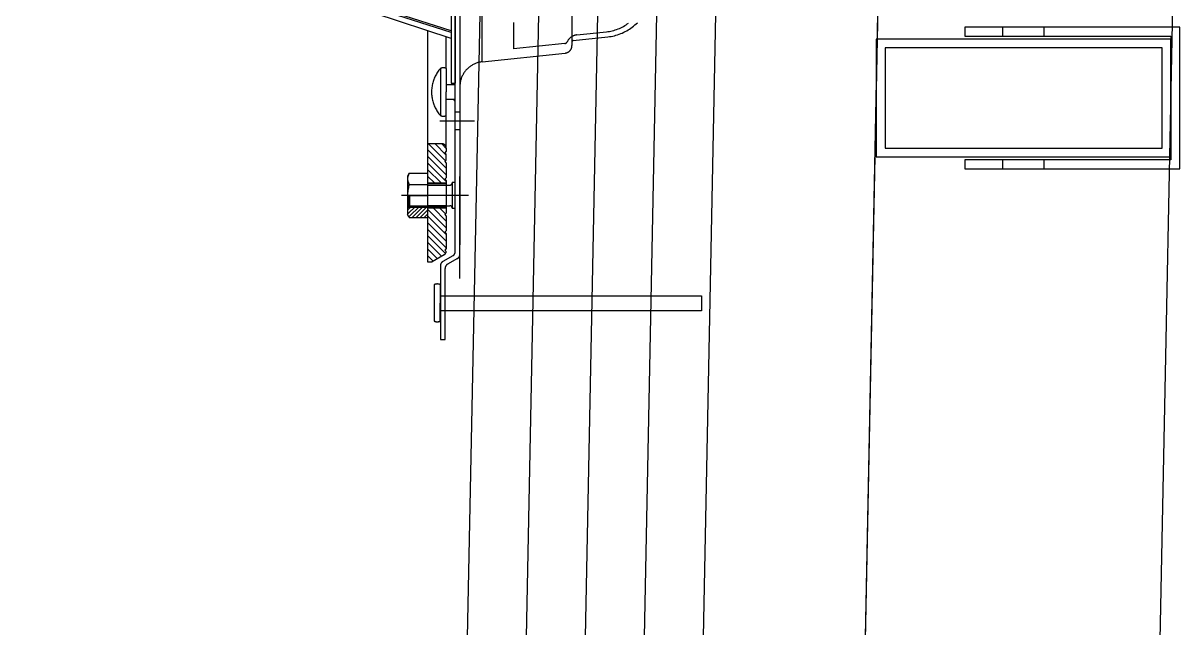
# Model space of a CAD drawing. Header units: centimetres. Extents: x 26569 to 160723, y -3143 to 14565.
# Drawn here: x 45809.12 to 45828.74, y 3208.91 to 3219.17 of the extents above; entities that cross this region are included whole.
import ezdxf

# ---------------------------------------------------------------- set-up
doc = ezdxf.new("R2010")
doc.units = ezdxf.units.CM
doc.header["$LTSCALE"] = 100
for name, color, linetype in [('A-ELEV-01', 255, 'Continuous'), ('A-ELEV-02', 253, 'Continuous'), ('A-WALL-INSL', 249, 'Continuous'), ('A-WALL-SNWPNL', 200, 'Continuous'), ('M-PIPE', 235, 'Continuous'), ('S-STEL', 3, 'Continuous')]:
    doc.layers.add(name, color=color, linetype=linetype)
doc.linetypes.add('BATTING', pattern='A,0.00254,-2.54,[134,ltypeshp.shx,S=2.54,R=0,X=-2.54,Y=0],-5.08,[134,ltypeshp.shx,S=2.54,R=180,X=2.54,Y=0],-2.54', length=10.16254)

# ---------------------------------------------------------------- blocks, each defined once
blk = doc.blocks.new('SYPHONKES')
at = {"linetype": 'ByBlock', "lineweight": -2}
for points in [[(-12.986, 13.415), (-11.255, 18.634)], [(-12.781, 13.413), (-11.105, 18.631)], [(-12.721, 13.413), (-11.046, 18.631)], [(-18.307, 12.818), (-18.307, 15.097)], [(-19.057, 14.833), (-18.957, 14.891)], [(-19.057, 14.833), (-19.057, 14.211)], [(-18.657, 14.334), (-19.057, 14.735)], [(-18.668, 14.211), (-19.057, 14.6)], [(-18.657, 14.469), (-19.034, 14.846)], [(-17.657, 14.891), (-18.957, 14.891)], [(-18.657, 14.604), (-18.943, 14.891)], [(-18.657, 14.739), (-18.809, 14.891)], [(-18.707, 14.891), (-18.707, 13.576)], [(-18.657, 14.876), (-18.707, 14.826)], [(-18.307, 14.826), (-18.707, 14.826)], [(-18.657, 14.873), (-18.674, 14.891)], [(-18.657, 14.891), (-18.657, 13.456)], [(-18.307, 14.876), (-18.657, 14.876)], [(-17.932, 14.833), (-17.972, 14.845), (-18.013, 14.855), (-18.054, 14.865), (-18.096, 14.873), (-18.138, 14.879), (-18.18, 14.884), (-18.222, 14.888), (-18.264, 14.89), (-18.307, 14.891)], [(-18.307, 14.876), (-18.307, 14.211)], [(-17.556, 14.833), (-17.566, 14.839), (-17.575, 14.845), (-17.585, 14.85), (-17.595, 14.856), (-17.606, 14.861), (-17.616, 14.865), (-17.627, 14.869), (-17.638, 14.873), (-17.648, 14.877), (-17.659, 14.88), (-17.67, 14.882), (-17.682, 14.885), (-17.693, 14.887), (-17.704, 14.888), (-17.715, 14.889), (-17.727, 14.89), (-17.738, 14.891), (-17.75, 14.891), (-17.761, 14.89), (-17.772, 14.889), (-17.784, 14.888), (-17.795, 14.887), (-17.806, 14.885), (-17.817, 14.882), (-17.828, 14.88), (-17.839, 14.877), (-17.85, 14.873), (-17.861, 14.869), (-17.872, 14.865), (-17.882, 14.861), (-17.892, 14.856), (-17.902, 14.85), (-17.912, 14.845), (-17.922, 14.839), (-17.932, 14.833)], [(-17.932, 14.833), (-17.932, 14.211)], [(-17.556, 14.833), (-17.657, 14.891)], [(-17.556, 14.833), (-17.556, 14.211)], [(-20.557, 14.211), (-20.557, 14.061)], [(-16.557, 14.211), (-20.557, 14.211)], [(-20.534, 14.021), (-20.344, 14.211)], [(-20.452, 13.879), (-20.12, 14.211)], [(-20.37, 13.736), (-19.895, 14.211)], [(-20.278, 13.604), (-19.671, 14.211)], [(-20.081, 13.576), (-19.446, 14.211)], [(-19.857, 13.576), (-19.222, 14.211)], [(-19.632, 13.576), (-18.997, 14.211)], [(-19.408, 13.576), (-18.773, 14.211)], [(-18.802, 14.211), (-19.057, 14.466)], [(-18.937, 14.211), (-19.057, 14.331)], [(-18.732, 14.211), (-18.732, 13.576)], [(-18.657, 13.576), (-18.657, 14.211)], [(-17.957, 14.211), (-17.957, 13.456)], [(-17.907, 14.211), (-17.907, 13.576)], [(-17.882, 14.211), (-17.882, 13.576)], [(-17.882, 14.204), (-17.875, 14.211)], [(-17.882, 13.979), (-17.65, 14.211)], [(-17.882, 13.755), (-17.426, 14.211)], [(-17.836, 13.576), (-17.201, 14.211)], [(-17.612, 13.576), (-16.977, 14.211)], [(-17.387, 13.576), (-16.752, 14.211)], [(-17.135, 13.603), (-16.557, 14.182)], [(-16.557, 13.726), (-16.557, 14.211)], [(-12.723, 14.211), (-16.557, 14.211)], [(-23.196, 13.776), (-23.196, 13.616)], [(-20.688, 13.776), (-23.196, 13.776)], [(-22.574, 13.986), (-22.577, 13.977), (-22.58, 13.969), (-22.583, 13.96), (-22.585, 13.952), (-22.587, 13.943), (-22.589, 13.934), (-22.591, 13.926), (-22.592, 13.917), (-22.593, 13.908), (-22.593, 13.899), (-22.594, 13.89), (-22.594, 13.881), (-22.593, 13.872), (-22.593, 13.863), (-22.592, 13.854), (-22.591, 13.846), (-22.589, 13.837), (-22.587, 13.828), (-22.585, 13.819), (-22.583, 13.811), (-22.58, 13.802), (-22.577, 13.794), (-22.574, 13.786)], [(-22.571, 13.986), (-22.574, 13.977), (-22.577, 13.969), (-22.58, 13.96), (-22.582, 13.952), (-22.584, 13.943), (-22.586, 13.934), (-22.588, 13.926), (-22.589, 13.917), (-22.59, 13.908), (-22.591, 13.899), (-22.591, 13.89), (-22.591, 13.881), (-22.591, 13.872), (-22.59, 13.863), (-22.589, 13.854), (-22.588, 13.846), (-22.586, 13.837), (-22.584, 13.828), (-22.582, 13.819), (-22.58, 13.811), (-22.577, 13.802), (-22.574, 13.794), (-22.571, 13.786)], [(-21.33, 13.986), (-22.574, 13.986)], [(-22.574, 13.786), (-21.966, 13.786)], [(-22.216, 4.917), (-22.216, 13.776)], [(-21.33, 13.786), (-21.966, 13.786)], [(-21.716, 13.776), (-21.716, 4.917)], [(-21.33, 13.786), (-21.326, 13.794), (-21.323, 13.802), (-21.321, 13.811), (-21.318, 13.819), (-21.316, 13.828), (-21.314, 13.837), (-21.313, 13.846), (-21.311, 13.854), (-21.311, 13.863), (-21.31, 13.872), (-21.31, 13.881), (-21.31, 13.89), (-21.31, 13.899), (-21.311, 13.908), (-21.311, 13.917), (-21.313, 13.926), (-21.314, 13.934), (-21.316, 13.943), (-21.318, 13.952), (-21.321, 13.96), (-21.323, 13.969), (-21.326, 13.977), (-21.33, 13.986)], [(-20.549, 13.696), (-20.552, 13.7), (-20.555, 13.705), (-20.558, 13.709), (-20.561, 13.714), (-20.565, 13.718), (-20.568, 13.722), (-20.572, 13.726), (-20.576, 13.73), (-20.58, 13.733), (-20.584, 13.737), (-20.588, 13.74), (-20.592, 13.744), (-20.596, 13.747), (-20.601, 13.75), (-20.606, 13.753), (-20.61, 13.755), (-20.615, 13.758), (-20.62, 13.76), (-20.625, 13.763), (-20.63, 13.765), (-20.635, 13.767), (-20.64, 13.768), (-20.645, 13.77), (-20.65, 13.771), (-20.656, 13.772), (-20.661, 13.773), (-20.666, 13.774), (-20.672, 13.775), (-20.677, 13.775), (-20.682, 13.775), (-20.688, 13.776)], [(-20.32, 13.651), (-20.557, 14.061)], [(-19.183, 13.576), (-18.732, 14.027)], [(-18.933, 13.601), (-18.732, 13.803)], [(-16.938, 13.576), (-16.557, 13.957)], [(-15.787, 12.624), (-15.787, 13.795)], [(-15.599, 13.776), (-15.602, 13.767), (-15.605, 13.759), (-15.608, 13.75), (-15.611, 13.742), (-15.613, 13.733), (-15.615, 13.724), (-15.616, 13.716), (-15.617, 13.707), (-15.618, 13.698), (-15.619, 13.689), (-15.619, 13.68), (-15.619, 13.671), (-15.619, 13.662), (-15.618, 13.653), (-15.617, 13.644), (-15.616, 13.636), (-15.615, 13.627), (-15.613, 13.618), (-15.611, 13.609), (-15.608, 13.601), (-15.605, 13.592), (-15.602, 13.584), (-15.599, 13.576)], [(-14.799, 14.076), (-14.839, 14.075), (-14.879, 14.074), (-14.918, 14.071), (-14.958, 14.066), (-14.997, 14.061), (-15.036, 14.054), (-15.075, 14.045), (-15.113, 14.036), (-15.152, 14.025), (-15.19, 14.013), (-15.227, 14), (-15.264, 13.985), (-15.3, 13.969), (-15.336, 13.952), (-15.372, 13.934), (-15.406, 13.915), (-15.44, 13.894), (-15.474, 13.873), (-15.506, 13.85), (-15.538, 13.826), (-15.569, 13.801), (-15.599, 13.776)], [(-13.999, 13.776), (-15.599, 13.776)], [(-13.999, 13.776), (-14.029, 13.801), (-14.06, 13.826), (-14.092, 13.85), (-14.125, 13.873), (-14.158, 13.894), (-14.192, 13.915), (-14.227, 13.934), (-14.262, 13.952), (-14.298, 13.969), (-14.334, 13.985), (-14.371, 14), (-14.409, 14.013), (-14.447, 14.025), (-14.485, 14.036), (-14.523, 14.045), (-14.562, 14.054), (-14.601, 14.061), (-14.641, 14.066), (-14.68, 14.071), (-14.72, 14.074), (-14.759, 14.075), (-14.799, 14.076)], [(-13.999, 13.576), (-13.996, 13.584), (-13.993, 13.592), (-13.99, 13.601), (-13.988, 13.609), (-13.986, 13.618), (-13.984, 13.627), (-13.982, 13.636), (-13.981, 13.644), (-13.98, 13.653), (-13.979, 13.662), (-13.979, 13.671), (-13.979, 13.68), (-13.979, 13.689), (-13.98, 13.698), (-13.981, 13.707), (-13.982, 13.716), (-13.984, 13.724), (-13.986, 13.733), (-13.988, 13.742), (-13.99, 13.75), (-13.993, 13.759), (-13.996, 13.767), (-13.999, 13.776)], [(-23.196, 13.616), (-20.78, 13.616)], [(-20.642, 13.536), (-20.644, 13.54), (-20.647, 13.545), (-20.65, 13.549), (-20.654, 13.554), (-20.657, 13.558), (-20.661, 13.562), (-20.664, 13.566), (-20.668, 13.57), (-20.672, 13.573), (-20.676, 13.577), (-20.68, 13.58), (-20.684, 13.584), (-20.689, 13.587), (-20.693, 13.59), (-20.698, 13.593), (-20.703, 13.595), (-20.707, 13.598), (-20.712, 13.6), (-20.717, 13.603), (-20.722, 13.605), (-20.727, 13.607), (-20.732, 13.608), (-20.738, 13.61), (-20.743, 13.611), (-20.748, 13.612), (-20.753, 13.613), (-20.759, 13.614), (-20.764, 13.615), (-20.769, 13.615), (-20.775, 13.615), (-20.78, 13.616)], [(-20.445, 13.196), (-20.642, 13.536)], [(-20.353, 13.356), (-20.549, 13.696)], [(-20.353, 13.356), (-20.35, 13.351), (-20.347, 13.346), (-20.344, 13.342), (-20.341, 13.338), (-20.338, 13.333), (-20.334, 13.329), (-20.33, 13.325), (-20.327, 13.321), (-20.323, 13.318), (-20.319, 13.314), (-20.314, 13.311), (-20.31, 13.307), (-20.306, 13.304), (-20.301, 13.301), (-20.297, 13.298), (-20.292, 13.296), (-20.287, 13.293), (-20.282, 13.291), (-20.278, 13.289), (-20.273, 13.286), (-20.267, 13.285), (-20.262, 13.283), (-20.257, 13.281), (-20.252, 13.28), (-20.247, 13.279), (-20.241, 13.278), (-20.236, 13.277), (-20.231, 13.276), (-20.225, 13.276), (-20.22, 13.276), (-20.214, 13.276)], [(-20.32, 13.651), (-20.317, 13.646), (-20.315, 13.642), (-20.312, 13.637), (-20.308, 13.633), (-20.305, 13.629), (-20.302, 13.625), (-20.298, 13.622), (-20.295, 13.618), (-20.291, 13.614), (-20.287, 13.611), (-20.283, 13.608), (-20.279, 13.604), (-20.274, 13.601), (-20.27, 13.599), (-20.266, 13.596), (-20.261, 13.593), (-20.256, 13.591), (-20.252, 13.589), (-20.247, 13.587), (-20.242, 13.585), (-20.237, 13.583), (-20.232, 13.582), (-20.227, 13.58), (-20.222, 13.579), (-20.217, 13.578), (-20.212, 13.577), (-20.207, 13.576)], [(-20.158, 13.626), (-20.207, 13.576)], [(-20.108, 13.576), (-20.158, 13.626)], [(-19.608, 13.576), (-20.108, 13.576)], [(-19.558, 13.626), (-19.608, 13.576)], [(-19.508, 13.576), (-19.558, 13.626)], [(-19.008, 13.576), (-19.508, 13.576)], [(-18.958, 13.626), (-19.008, 13.576)], [(-18.908, 13.576), (-18.958, 13.626)], [(-18.707, 13.576), (-18.908, 13.576)], [(-18.747, 13.276), (-18.747, 13.376)], [(-18.737, 13.376), (-18.743, 13.376)], [(-18.737, 13.376), (-18.734, 13.376), (-18.731, 13.376), (-18.729, 13.376), (-18.726, 13.376), (-18.723, 13.377), (-18.721, 13.377), (-18.718, 13.378), (-18.715, 13.379), (-18.713, 13.379), (-18.71, 13.38), (-18.707, 13.381), (-18.705, 13.382), (-18.702, 13.383), (-18.7, 13.385), (-18.698, 13.386), (-18.695, 13.387), (-18.693, 13.389), (-18.691, 13.39), (-18.688, 13.392), (-18.686, 13.394), (-18.684, 13.395), (-18.682, 13.397), (-18.68, 13.399), (-18.678, 13.401), (-18.676, 13.403), (-18.675, 13.405), (-18.673, 13.407), (-18.671, 13.409), (-18.67, 13.412), (-18.668, 13.414), (-18.667, 13.416), (-18.666, 13.419), (-18.665, 13.421), (-18.663, 13.424), (-18.662, 13.426), (-18.661, 13.429), (-18.661, 13.431), (-18.66, 13.434), (-18.659, 13.437), (-18.658, 13.439), (-18.658, 13.442), (-18.658, 13.445), (-18.657, 13.447), (-18.657, 13.45), (-18.657, 13.453), (-18.657, 13.456)], [(-17.877, 13.376), (-18.737, 13.376)], [(-18.734, 13.576), (-18.732, 13.578)], [(-17.907, 13.576), (-18.707, 13.576)], [(-17.957, 13.456), (-17.957, 13.453), (-17.957, 13.45), (-17.956, 13.447), (-17.956, 13.445), (-17.956, 13.442), (-17.955, 13.439), (-17.955, 13.437), (-17.954, 13.434), (-17.953, 13.431), (-17.952, 13.429), (-17.951, 13.426), (-17.95, 13.424), (-17.949, 13.421), (-17.948, 13.419), (-17.947, 13.416), (-17.945, 13.414), (-17.944, 13.412), (-17.942, 13.409), (-17.941, 13.407), (-17.939, 13.405), (-17.937, 13.403), (-17.935, 13.401), (-17.933, 13.399), (-17.931, 13.397), (-17.929, 13.395), (-17.927, 13.394), (-17.925, 13.392), (-17.923, 13.39), (-17.921, 13.389), (-17.918, 13.387), (-17.916, 13.386), (-17.914, 13.385), (-17.911, 13.383), (-17.909, 13.382), (-17.906, 13.381), (-17.904, 13.38), (-17.901, 13.379), (-17.898, 13.379), (-17.896, 13.378), (-17.893, 13.377), (-17.89, 13.377), (-17.888, 13.376), (-17.885, 13.376), (-17.882, 13.376), (-17.88, 13.376), (-17.877, 13.376)], [(-17.808, 13.576), (-17.907, 13.576)], [(-17.867, 13.376), (-17.877, 13.376)], [(-17.867, 13.276), (-17.867, 13.376)], [(-17.758, 13.626), (-17.808, 13.576)], [(-17.708, 13.576), (-17.758, 13.626)], [(-17.208, 13.576), (-17.708, 13.576)], [(-17.158, 13.626), (-17.208, 13.576)], [(-17.108, 13.576), (-17.158, 13.626)], [(-17.108, 13.576), (-16.908, 13.576)], [(-16.858, 13.626), (-16.908, 13.576)], [(-16.808, 13.576), (-16.858, 13.626)], [(-16.808, 13.576), (-16.858, 13.626)], [(-16.707, 13.576), (-16.808, 13.576)], [(-16.714, 13.576), (-16.557, 13.733)], [(-16.714, 13.576), (-15.6, 13.576)], [(-16.707, 13.576), (-16.702, 13.576), (-16.697, 13.576), (-16.691, 13.576), (-16.686, 13.577), (-16.681, 13.578), (-16.676, 13.579), (-16.671, 13.58), (-16.666, 13.581), (-16.661, 13.583), (-16.657, 13.584), (-16.652, 13.586), (-16.647, 13.588), (-16.642, 13.59), (-16.638, 13.592), (-16.633, 13.595), (-16.629, 13.597), (-16.625, 13.6), (-16.62, 13.603), (-16.616, 13.606), (-16.612, 13.609), (-16.608, 13.613), (-16.604, 13.616), (-16.601, 13.62), (-16.597, 13.623), (-16.594, 13.627), (-16.59, 13.631), (-16.587, 13.635), (-16.584, 13.639), (-16.581, 13.643), (-16.579, 13.648), (-16.576, 13.652), (-16.574, 13.657), (-16.571, 13.661), (-16.569, 13.666), (-16.567, 13.671), (-16.565, 13.675), (-16.564, 13.68), (-16.562, 13.685), (-16.561, 13.69), (-16.56, 13.695), (-16.559, 13.7), (-16.558, 13.705), (-16.558, 13.71), (-16.557, 13.715), (-16.557, 13.72), (-16.557, 13.726)], [(-15.599, 13.576), (-14.799, 13.576)], [(-15.049, 13.276), (-15.049, 13.576)], [(-13.999, 13.576), (-14.799, 13.576)], [(-14.549, 13.576), (-14.549, 13.276)], [(-14.498, 13.41), (-14.498, 13.276)], [(0.002, 13.41), (-14.498, 13.41)], [(-14, 13.576), (-12.934, 13.576)], [(-13.13, 13.41), (-13.19, 13.41)], [(-21.122, 13.117), (-17.67, 13.117)], [(-20.445, 13.196), (-20.443, 13.191), (-20.44, 13.186), (-20.437, 13.182), (-20.433, 13.178), (-20.43, 13.173), (-20.426, 13.169), (-20.423, 13.165), (-20.419, 13.161), (-20.415, 13.158), (-20.411, 13.154), (-20.407, 13.151), (-20.403, 13.147), (-20.398, 13.144), (-20.394, 13.141), (-20.389, 13.138), (-20.384, 13.136), (-20.38, 13.133), (-20.375, 13.131), (-20.37, 13.129), (-20.365, 13.126), (-20.36, 13.125), (-20.355, 13.123), (-20.35, 13.121), (-20.344, 13.12), (-20.339, 13.119), (-20.334, 13.118), (-20.328, 13.117), (-20.323, 13.116), (-20.318, 13.116), (-20.312, 13.116), (-20.307, 13.116)], [(-20.307, 13.116), (-19.986, 13.116)], [(-20.214, 13.276), (-19.882, 13.276)], [(-20.214, 13.276), (19.882, 13.276)], [(14.612, 13.115), (-19.986, 13.116)], [(-16.087, 13.115), (-16.087, 13.276)], [(-15.487, 13.115), (-15.487, 13.276)], [(-15.049, 13.327), (-15.051, 13.327), (-15.053, 13.327), (-15.054, 13.326), (-15.056, 13.326), (-15.058, 13.326), (-15.06, 13.326), (-15.061, 13.325), (-15.063, 13.325), (-15.065, 13.324), (-15.066, 13.324), (-15.068, 13.323), (-15.069, 13.322), (-15.071, 13.322), (-15.073, 13.321), (-15.074, 13.32), (-15.076, 13.319), (-15.077, 13.318), (-15.079, 13.317), (-15.08, 13.316), (-15.081, 13.315), (-15.083, 13.314), (-15.084, 13.313), (-15.085, 13.312), (-15.086, 13.31), (-15.088, 13.309), (-15.089, 13.308), (-15.09, 13.306), (-15.091, 13.305), (-15.092, 13.304), (-15.093, 13.302), (-15.094, 13.301), (-15.094, 13.299), (-15.095, 13.298), (-15.096, 13.296), (-15.097, 13.294), (-15.097, 13.293), (-15.098, 13.291), (-15.098, 13.289), (-15.099, 13.288), (-15.099, 13.286), (-15.099, 13.284), (-15.1, 13.283), (-15.1, 13.281), (-15.1, 13.279), (-15.1, 13.277), (-15.1, 13.276)], [(-13.776, 12.362), (-13.78, 12.391), (-13.784, 12.419), (-13.79, 12.447), (-13.796, 12.475), (-13.803, 12.503), (-13.812, 12.53), (-13.821, 12.558), (-13.831, 12.584), (-13.842, 12.611), (-13.854, 12.637), (-13.867, 12.663), (-13.88, 12.688), (-13.895, 12.713), (-13.91, 12.737), (-13.926, 12.76), (-13.943, 12.784), (-13.961, 12.806), (-13.979, 12.828), (-13.999, 12.849), (-14.019, 12.87), (-14.039, 12.89), (-14.061, 12.909), (-14.083, 12.927), (-14.105, 12.945), (-14.128, 12.962), (-14.152, 12.978), (-14.176, 12.993), (-14.201, 13.008), (-14.226, 13.021), (-14.252, 13.034), (-14.278, 13.046), (-14.304, 13.057), (-14.331, 13.067), (-14.358, 13.076), (-14.386, 13.084), (-14.414, 13.092), (-14.442, 13.098), (-14.47, 13.103), (-14.498, 13.108), (-14.527, 13.111), (-14.555, 13.113), (-14.584, 13.115), (-14.612, 13.115)], [(-14.498, 13.276), (-14.498, 13.277), (-14.498, 13.279), (-14.498, 13.281), (-14.499, 13.283), (-14.499, 13.284), (-14.499, 13.286), (-14.5, 13.288), (-14.5, 13.289), (-14.5, 13.291), (-14.501, 13.293), (-14.502, 13.294), (-14.502, 13.296), (-14.503, 13.298), (-14.504, 13.299), (-14.505, 13.301), (-14.506, 13.302), (-14.506, 13.304), (-14.507, 13.305), (-14.508, 13.306), (-14.51, 13.308), (-14.511, 13.309), (-14.512, 13.31), (-14.513, 13.312), (-14.514, 13.313), (-14.516, 13.314), (-14.517, 13.315), (-14.518, 13.316), (-14.52, 13.317), (-14.521, 13.318), (-14.523, 13.319), (-14.524, 13.32), (-14.526, 13.321), (-14.527, 13.322), (-14.529, 13.322), (-14.53, 13.323), (-14.532, 13.324), (-14.534, 13.324), (-14.535, 13.325), (-14.537, 13.325), (-14.539, 13.326), (-14.54, 13.326), (-14.542, 13.326), (-14.544, 13.326), (-14.546, 13.327), (-14.547, 13.327), (-14.549, 13.327)], [(0.002, 13.276), (-14.498, 13.276)], [(-13.776, 12.362), (-13.48, 9.545)], [(-13.776, 12.362), (13.78, 12.362)], [(-13.152, 9.552), (-13.336, 11.301)], [(-12.582, 11.301), (-13.336, 11.301)], [(-12.445, 11.292), (-12.479, 11.296), (-12.514, 11.299), (-12.548, 11.301), (-12.582, 11.301)], [(-13.48, 9.545), (-13.479, 9.536), (-13.478, 9.527), (-13.476, 9.518), (-13.474, 9.51), (-13.472, 9.501), (-13.469, 9.493), (-13.466, 9.484), (-13.463, 9.476), (-13.46, 9.468), (-13.456, 9.46), (-13.452, 9.452), (-13.448, 9.444), (-13.443, 9.436), (-13.439, 9.429), (-13.434, 9.421), (-13.428, 9.414), (-13.423, 9.407), (-13.417, 9.401), (-13.411, 9.394), (-13.405, 9.388), (-13.399, 9.381), (-13.392, 9.376), (-13.385, 9.37), (-13.378, 9.364), (-13.371, 9.359), (-13.364, 9.354), (-13.356, 9.349), (-13.349, 9.345), (-13.341, 9.341), (-13.333, 9.337), (-13.325, 9.333), (-13.317, 9.33), (-13.308, 9.327), (-13.3, 9.324), (-13.291, 9.321), (-13.283, 9.319), (-13.274, 9.317), (-13.265, 9.315), (-13.257, 9.314), (-13.248, 9.313), (-13.239, 9.312), (-13.23, 9.312), (-13.221, 9.312)], [(-13.152, 9.552), (-13.152, 9.548), (-13.152, 9.545), (-13.151, 9.541), (-13.15, 9.538), (-13.149, 9.535), (-13.148, 9.531), (-13.147, 9.528), (-13.146, 9.525), (-13.144, 9.522), (-13.143, 9.519), (-13.141, 9.515), (-13.14, 9.512), (-13.138, 9.509), (-13.136, 9.507), (-13.134, 9.504), (-13.132, 9.501), (-13.13, 9.498), (-13.128, 9.496), (-13.125, 9.493), (-13.123, 9.491), (-13.12, 9.488), (-13.118, 9.486), (-13.115, 9.484), (-13.112, 9.482), (-13.11, 9.48), (-13.107, 9.478), (-13.104, 9.476), (-13.101, 9.474), (-13.098, 9.473), (-13.095, 9.471)], [(-12.863, 9.149), (-12.865, 9.163), (-12.867, 9.177), (-12.869, 9.19), (-12.873, 9.204), (-12.876, 9.217), (-12.88, 9.23), (-12.885, 9.243), (-12.89, 9.256), (-12.895, 9.269), (-12.901, 9.282), (-12.907, 9.294), (-12.914, 9.306), (-12.921, 9.318), (-12.928, 9.33), (-12.936, 9.341), (-12.944, 9.352), (-12.953, 9.363), (-12.962, 9.373), (-12.971, 9.383), (-12.981, 9.393), (-12.991, 9.403), (-13.002, 9.412), (-13.012, 9.421), (-13.023, 9.429), (-13.034, 9.437), (-13.046, 9.445), (-13.058, 9.452), (-13.07, 9.459), (-13.082, 9.465), (-13.095, 9.471)], [(13.225, 9.312), (-13.221, 9.312)], [(-13.051, 9.276), (-13.052, 9.277), (-13.052, 9.278), (-13.052, 9.28), (-13.052, 9.281), (-13.053, 9.282), (-13.053, 9.284), (-13.053, 9.285), (-13.054, 9.286), (-13.055, 9.288), (-13.055, 9.289), (-13.056, 9.29), (-13.056, 9.291), (-13.057, 9.292), (-13.058, 9.294), (-13.059, 9.295), (-13.059, 9.296), (-13.06, 9.297), (-13.061, 9.298), (-13.062, 9.299), (-13.063, 9.3), (-13.064, 9.301), (-13.065, 9.302), (-13.066, 9.303), (-13.067, 9.303), (-13.068, 9.304), (-13.069, 9.305), (-13.07, 9.306), (-13.072, 9.306), (-13.073, 9.307), (-13.074, 9.308), (-13.075, 9.308), (-13.077, 9.309), (-13.078, 9.309), (-13.079, 9.31), (-13.08, 9.31), (-13.082, 9.31), (-13.083, 9.311), (-13.084, 9.311), (-13.086, 9.311), (-13.087, 9.311), (-13.088, 9.312), (-13.09, 9.312), (-13.091, 9.312)], [(-13.051, 9.276), (-12.927, 8.097)], [(-12.863, 9.149), (-12.757, 8.145)], [(-12.928, 8.097), (-12.921, 8.041), (-12.912, 7.985), (-12.901, 7.929), (-12.889, 7.874), (-12.874, 7.819), (-12.858, 7.765), (-12.84, 7.711), (-12.82, 7.658), (-12.798, 7.606), (-12.774, 7.554), (-12.749, 7.504), (-12.722, 7.454), (-12.693, 7.405), (-12.663, 7.357), (-12.631, 7.31), (-12.598, 7.265), (-12.562, 7.22), (-12.526, 7.177), (-12.488, 7.135), (-12.449, 7.094)], [(-12.757, 8.145), (-12.751, 8.094), (-12.743, 8.043), (-12.734, 7.993), (-12.722, 7.943), (-12.709, 7.894), (-12.694, 7.845), (-12.678, 7.796), (-12.66, 7.749), (-12.64, 7.701), (-12.619, 7.655), (-12.596, 7.609), (-12.572, 7.564), (-12.546, 7.52), (-12.519, 7.477), (-12.49, 7.435), (-12.46, 7.393)], [(-21.716, 4.917), (-22.216, 4.917)]]:
    blk.add_lwpolyline(points, dxfattribs=at)
blk = doc.blocks.new('A$Ccc9a2781')
at = {"xscale": 10, "yscale": 10, "zscale": 10}
blk.add_blockref('SYPHONKES', (747.5, 1045.77, -5331.08), dxfattribs=at)

msp = doc.modelspace()

# ---------------------------------------------------------------- linework, layer by layer
at = {"layer": 'A-ELEV-01'}
for points in [[(45795.992, 1837.9), (45823.742, 3225.399)], [(45822.939, 3185.233), (45823.742, 3225.399)], [(45827.94, 3185.233), (45828.743, 3225.399)]]:
    msp.add_lwpolyline(points, dxfattribs=at)
at = {"layer": 'A-ELEV-02'}
msp.add_lwpolyline([(45828.592, 3218.949), (45828.592, 3216.849), (45825.092, 3216.849), (45825.092, 3216.699), (45828.742, 3216.699), (45828.742, 3219.099), (45825.092, 3219.099), (45825.092, 3218.949)], close=True, dxfattribs=at)
for points in [[(45825.742, 3218.949), (45825.742, 3219.099)], [(45826.442, 3218.949), (45826.442, 3219.099)], [(45825.742, 3216.699), (45825.742, 3216.849)], [(45826.442, 3216.699), (45826.442, 3216.849)]]:
    msp.add_lwpolyline(points, dxfattribs=at)
at = {"layer": 'A-WALL-INSL'}
for points in [[(45789.242, 1837.98), (45816.991, 3225.4)], [(45791.242, 1837.94), (45818.991, 3225.4)]]:
    msp.add_lwpolyline(points, dxfattribs=at)
at = {"layer": 'A-WALL-INSL', "linetype": 'BATTING', "ltscale": 0.002}
for points in [[(45790.242, 1837.96), (45817.991, 3225.42)], [(45792.241, 1837.92), (45819.992, 3225.419)]]:
    msp.add_lwpolyline(points, dxfattribs=at)
at = {"layer": 'A-WALL-SNWPNL', "ltscale": 100}
msp.add_lwpolyline([(45793.241, 1837.9), (45820.992, 3225.399)], dxfattribs=at)
at = {"layer": 'S-STEL'}
for points in [[(45828.592, 3216.899), (45828.592, 3218.899), (45823.592, 3218.899), (45823.592, 3216.899)], [(45828.442, 3217.049), (45828.442, 3218.749), (45823.742, 3218.749), (45823.742, 3217.049)]]:
    msp.add_lwpolyline(points, close=True, dxfattribs=at)

# ---------------------------------------------------------------- block references
at = {"layer": 'M-PIPE', "lineweight": 35, "xscale": 0.05, "yscale": 0.05, "zscale": 0.05, "rotation": 90}
msp.add_blockref('A$Ccc9a2781', (45875.374, 3188.025, 266.554), dxfattribs=at)

doc.saveas('drawing.dxf')
